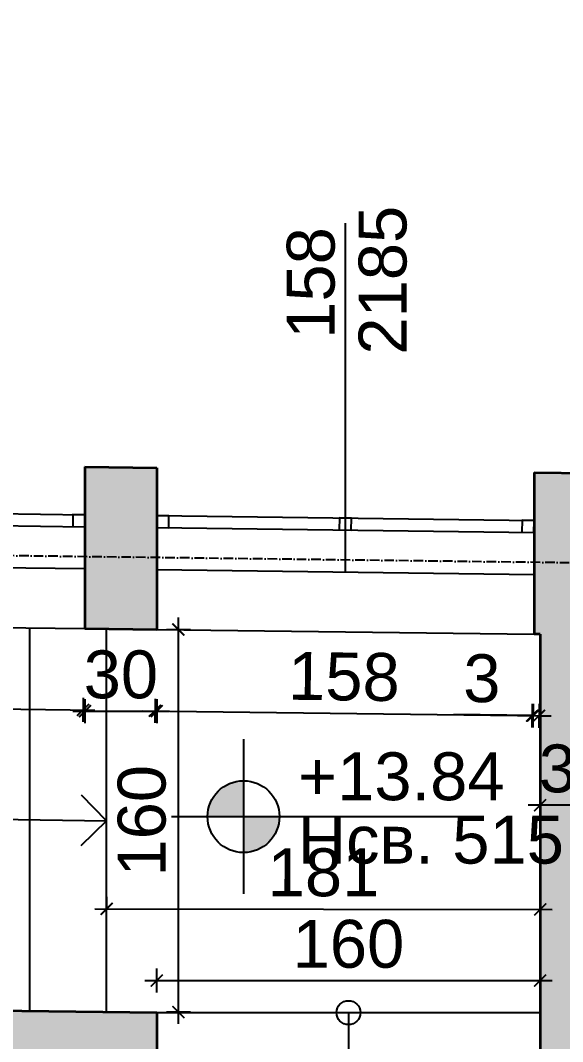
# Model space of a CAD drawing. Header units: inches. Extents: x -72385 to 39588, y -6525 to 66685.
# Drawn here: x -46186.8 to -45960.5, y 2829.1 to 3255.5 of the extents above; entities that cross this region are included whole.
import ezdxf

# ---------------------------------------------------------------- set-up
doc = ezdxf.new("R2010")
doc.units = ezdxf.units.IN
doc.header["$MEASUREMENT"] = 0
doc.linetypes.add('DashDot', pattern=[0.6, 0.4, -0.1, 0, -0.1])
for name, color, linetype, lineweight in [('Изгледни линии', 253, 'Continuous', 25), ('Надписи Hсв', 252, 'Continuous', 25), ('Надписи коти външни', 252, 'Continuous', 25), ('Надписи коти вътрешни', 252, 'Continuous', 25), ('Надписи нива', 252, 'Continuous', 25), ('Надписи прозорци', 252, 'Continuous', 25), ('Оси', 252, 'DashDot', 25), ('Прозорци', 251, 'Continuous', 25), ('Разрезни линии', 7, 'Continuous', 35), ('Щрих стени', 254, 'Continuous', 25)]:
    doc.layers.add(name, color=color, linetype=linetype, lineweight=lineweight)
doc.styles.add('Arial Regular', font='arial.ttf')
doc.styles.get("Standard").update_dxf_attribs({"font": 'arial.ttf'})
doc.dimstyles.new('Annotative', dxfattribs={"dimscale": 0, "dimtxt": 20, "dimasz": 5, "dimexe": 5, "dimexo": 5, "dimgap": 5, "dimtad": 1, "dimdec": 0, "dimzin": 0, "dimdsep": 46, "dimtxsty": 'Standard', "dimblk": 'ARCHTICK', "dimcen": 5, "dimdle": 5, "dimadec": 0, "dimazin": 0, "dimtfac": 1, "dimtdec": 0, "dimtofl": 0, "dimtmove": 0, "dimatfit": 3, "dimldrblk": 'ARCHTICK', "dimfxl": 5, "dimfxlon": 1, "dimtolj": 1, "dimtzin": 0, "dimarcsym": 1})

# ---------------------------------------------------------------- blocks, each defined once
blk = doc.blocks.new('_ArchTick')
at = {"color": 0, "linetype": 'ByBlock', "const_width": 0.15}
blk.add_lwpolyline([(-0.5, -0.5), (0.5, 0.5)], dxfattribs=at)
blk = doc.blocks.new('*D2310')
at = {"layer": 'Defpoints', "color": 0, "ltscale": 50, "transparency": 16777216}
for p in [(-46349.84, 3034.02), (-46159.84, 3031.6), (-46160.65, 2967.6)]:
    blk.add_point(p, dxfattribs=at)
at = {"layer": 'Надписи коти вътрешни', "color": 0, "lineweight": -2, "ltscale": 50, "transparency": 16777216}
for p, q in [((-46350.59, 2975.02), (-46350.72, 2965.02)), ((-46160.59, 2972.6), (-46160.72, 2962.6)), ((-46355.65, 2970.08), (-46155.65, 2967.54))]:
    blk.add_line(p, q, dxfattribs=at)
at = {"layer": 'Надписи коти вътрешни', "color": 0, "lineweight": -2, "ltscale": 50, "transparency": 16777216, "xscale": 5, "yscale": 5, "zscale": 5}
for p, rotation in [((-46350.65, 2970.02), 179.2706286525462), ((-46160.65, 2967.6), 359.2706286525462)]:
    blk.add_blockref('_ArchTick', p, dxfattribs=dict(at, rotation=rotation))
at = {"layer": 'Надписи коти вътрешни', "color": 0, "ltscale": 50, "transparency": 16777216, "insert": (-46255.46, 2984.02), "char_height": 20, "attachment_point": 5, "rotation": 359.2706}
blk.add_mtext('\\A1;190', dxfattribs=at)
blk = doc.blocks.new('*D2306')
at = {"layer": 'Defpoints', "color": 0, "ltscale": 50, "transparency": 16777216}
for p in [(-46129.84, 3031.22), (-45972.34, 3029.21), (-45973.15, 2965.21)]:
    blk.add_point(p, dxfattribs=at)
at = {"layer": 'Надписи коти вътрешни', "color": 0, "lineweight": -2, "ltscale": 50, "transparency": 16777216}
for p, q in [((-46130.59, 2972.22), (-46130.72, 2962.22)), ((-45973.09, 2970.21), (-45973.22, 2960.21)), ((-46135.65, 2967.28), (-45968.15, 2965.15))]:
    blk.add_line(p, q, dxfattribs=at)
at = {"layer": 'Надписи коти вътрешни', "color": 0, "lineweight": -2, "ltscale": 50, "transparency": 16777216, "xscale": 5, "yscale": 5, "zscale": 5}
for p, rotation in [((-46130.65, 2967.22), 179.2706286525448), ((-45973.15, 2965.21), 359.2706286525448)]:
    blk.add_blockref('_ArchTick', p, dxfattribs=dict(at, rotation=rotation))
at = {"layer": 'Надписи коти вътрешни', "color": 0, "ltscale": 50, "transparency": 16777216, "insert": (-46051.71, 2981.43), "char_height": 20, "attachment_point": 5, "rotation": 359.2706}
blk.add_mtext('\\A1;158', dxfattribs=at)
blk = doc.blocks.new('*D2307')
at = {"layer": 'Defpoints', "color": 0, "ltscale": 50, "transparency": 16777216}
for p in [(-46159.84, 3001.61), (-46129.84, 3001.21), (-46129.84, 2967.1)]:
    blk.add_point(p, dxfattribs=at)
at = {"layer": 'Надписи коти вътрешни', "color": 0, "lineweight": -2, "ltscale": 50, "transparency": 16777216}
for p, q in [((-46159.84, 2972.1), (-46159.84, 2962.1)), ((-46129.84, 2972.1), (-46129.84, 2962.1)), ((-46164.84, 2967.1), (-46124.84, 2967.1))]:
    blk.add_line(p, q, dxfattribs=at)
at = {"layer": 'Надписи коти вътрешни', "color": 0, "lineweight": -2, "ltscale": 50, "transparency": 16777216, "xscale": 5, "yscale": 5, "zscale": 5, "rotation": 180}
blk.add_blockref('_ArchTick', (-46159.84, 2967.1), dxfattribs=at)
at = {"layer": 'Надписи коти вътрешни', "color": 0, "lineweight": -2, "ltscale": 50, "transparency": 16777216, "xscale": 5, "yscale": 5, "zscale": 5}
blk.add_blockref('_ArchTick', (-46129.84, 2967.1), dxfattribs=at)
at = {"layer": 'Надписи коти вътрешни', "color": 0, "ltscale": 50, "transparency": 16777216, "insert": (-46144.84, 2982.31), "char_height": 20, "attachment_point": 5}
blk.add_mtext('\\A1;30', dxfattribs=at)
blk = doc.blocks.new('*D2308')
at = {"layer": 'Defpoints', "color": 0, "ltscale": 50, "transparency": 16777216}
for p in [(-45972.34, 2999.21), (-45969.84, 2999.18), (-45972.77, 2965.21)]:
    blk.add_point(p, dxfattribs=at)
at = {"layer": 'Надписи коти вътрешни', "color": 0, "lineweight": -2, "ltscale": 50, "transparency": 16777216}
for p, q in [((-45972.71, 2970.21), (-45972.83, 2960.21)), ((-45970.21, 2970.18), (-45970.33, 2960.18)), ((-45972.77, 2965.21), (-46005.86, 2965.63)), ((-45970.27, 2965.18), (-45965.27, 2965.11))]:
    blk.add_line(p, q, dxfattribs=at)
at = {"layer": 'Надписи коти вътрешни', "color": 0, "lineweight": -2, "ltscale": 50, "transparency": 16777216, "xscale": 5, "yscale": 5, "zscale": 5}
for p, rotation in [((-45972.77, 2965.21), 359.2706286525879), ((-45970.27, 2965.18), 179.2706286525879)]:
    blk.add_blockref('_ArchTick', p, dxfattribs=dict(at, rotation=rotation))
at = {"layer": 'Надписи коти вътрешни', "color": 0, "ltscale": 50, "transparency": 16777216, "insert": (-45994.12, 2980.7), "char_height": 20, "attachment_point": 5, "rotation": 359.2706}
blk.add_mtext('\\A1;3', dxfattribs=at)
blk = doc.blocks.new('*D2327')
at = {"layer": 'Defpoints', "color": 0, "ltscale": 50, "transparency": 16777216}
for p in [(-45969.84, 2854.6), (-46129.84, 2841.2), (-45969.84, 2841.2)]:
    blk.add_point(p, dxfattribs=at)
at = {"layer": 'Надписи коти вътрешни', "color": 0, "lineweight": -2, "ltscale": 50, "transparency": 16777216}
for p, q in [((-46129.84, 2849.6), (-46129.84, 2859.6)), ((-45969.84, 2849.6), (-45969.84, 2859.6)), ((-46134.84, 2854.6), (-45964.84, 2854.6))]:
    blk.add_line(p, q, dxfattribs=at)
at = {"layer": 'Надписи коти вътрешни', "color": 0, "lineweight": -2, "ltscale": 50, "transparency": 16777216, "xscale": 5, "yscale": 5, "zscale": 5, "rotation": 180}
blk.add_blockref('_ArchTick', (-46129.84, 2854.6), dxfattribs=at)
at = {"layer": 'Надписи коти вътрешни', "color": 0, "lineweight": -2, "ltscale": 50, "transparency": 16777216, "xscale": 5, "yscale": 5, "zscale": 5}
blk.add_blockref('_ArchTick', (-45969.84, 2854.6), dxfattribs=at)
at = {"layer": 'Надписи коти вътрешни', "color": 0, "ltscale": 50, "transparency": 16777216, "insert": (-46049.84, 2869.81), "char_height": 20, "attachment_point": 5}
blk.add_mtext('\\A1;160', dxfattribs=at)
blk = doc.blocks.new('*D2328')
at = {"layer": 'Defpoints', "color": 0, "ltscale": 50, "transparency": 16777216}
for p in [(-46150.84, 3001.17), (-46120.83, 3001.17), (-46150.84, 2841.47)]:
    blk.add_point(p, dxfattribs=at)
at = {"layer": 'Надписи коти вътрешни', "color": 0, "lineweight": -2, "ltscale": 50, "transparency": 16777216}
for p, q in [((-46120.83, 2836.47), (-46120.83, 3006.17)), ((-46125.83, 3001.17), (-46115.83, 3001.17)), ((-46125.83, 2841.47), (-46115.83, 2841.47))]:
    blk.add_line(p, q, dxfattribs=at)
at = {"layer": 'Надписи коти вътрешни', "color": 0, "lineweight": -2, "ltscale": 50, "transparency": 16777216, "xscale": 5, "yscale": 5, "zscale": 5}
for p, rotation in [((-46120.83, 3001.17), 90), ((-46120.83, 2841.47), 270)]:
    blk.add_blockref('_ArchTick', p, dxfattribs=dict(at, rotation=rotation))
at = {"layer": 'Надписи коти вътрешни', "color": 0, "ltscale": 50, "transparency": 16777216, "insert": (-46136.04, 2921.32), "char_height": 20, "attachment_point": 5, "rotation": 90}
blk.add_mtext('\\A1;160', dxfattribs=at)
blk = doc.blocks.new('*D4555')
at = {"layer": 'Defpoints', "color": 0, "ltscale": 50, "transparency": 16777216}
for p in [(-45969.77, 2884.31), (-46150.84, 2841.47), (-45969.84, 2841.2)]:
    blk.add_point(p, dxfattribs=at)
at = {"layer": 'Надписи коти вътрешни', "color": 0, "lineweight": -2, "ltscale": 50, "transparency": 16777216}
for p, q in [((-46150.78, 2879.57), (-46150.77, 2889.57)), ((-45969.78, 2879.31), (-45969.77, 2889.31)), ((-46155.77, 2884.58), (-45964.77, 2884.3))]:
    blk.add_line(p, q, dxfattribs=at)
at = {"layer": 'Надписи коти вътрешни', "color": 0, "lineweight": -2, "ltscale": 50, "transparency": 16777216, "xscale": 5, "yscale": 5, "zscale": 5}
for p, rotation in [((-46150.77, 2884.57), 179.9153722951417), ((-45969.77, 2884.31), 359.9153722951417)]:
    blk.add_blockref('_ArchTick', p, dxfattribs=dict(at, rotation=rotation))
at = {"layer": 'Надписи коти вътрешни', "color": 0, "ltscale": 50, "transparency": 16777216, "insert": (-46060.25, 2899.65), "char_height": 20, "attachment_point": 5, "rotation": 359.9154}
blk.add_mtext('\\A1;181', dxfattribs=at)
blk = doc.blocks.new('*D6276')
at = {"layer": 'Defpoints', "color": 0, "ltscale": 50, "transparency": 16777216}
for p in [(-46157.13, 3281.58), (-46349.84, 3071.52), (-46159.84, 3069.1)]:
    blk.add_point(p, dxfattribs=at)
at = {"layer": 'Надписи коти външни', "color": 0, "lineweight": -2, "ltscale": 50, "transparency": 16777216}
for p, q in [((-46347.2, 3279), (-46347.07, 3289)), ((-46352.13, 3284.07), (-46152.13, 3281.52)), ((-46157.2, 3276.59), (-46157.07, 3286.58))]:
    blk.add_line(p, q, dxfattribs=at)
at = {"layer": 'Надписи коти външни', "color": 0, "lineweight": -2, "ltscale": 50, "transparency": 16777216, "xscale": 5, "yscale": 5, "zscale": 5}
for p, rotation in [((-46347.13, 3284), 179.2706286525463), ((-46157.13, 3281.58), 359.2706286525462)]:
    blk.add_blockref('_ArchTick', p, dxfattribs=dict(at, rotation=rotation))
at = {"layer": 'Надписи коти външни', "color": 0, "ltscale": 50, "transparency": 16777216, "insert": (-46251.94, 3298), "char_height": 20, "attachment_point": 5, "rotation": 359.2706}
blk.add_mtext('\\A1;190', dxfattribs=at)
blk = doc.blocks.new('*D6277')
at = {"layer": 'Defpoints', "color": 0, "ltscale": 50, "transparency": 16777216}
for p in [(-46127.13, 3281.2), (-46159.84, 3069.1), (-46129.84, 3068.72)]:
    blk.add_point(p, dxfattribs=at)
at = {"layer": 'Надписи коти външни', "color": 0, "lineweight": -2, "ltscale": 50, "transparency": 16777216}
for p, q in [((-46157.2, 3276.59), (-46157.07, 3286.58)), ((-46127.2, 3276.2), (-46127.07, 3286.2)), ((-46162.13, 3281.65), (-46122.13, 3281.14))]:
    blk.add_line(p, q, dxfattribs=at)
at = {"layer": 'Надписи коти външни', "color": 0, "lineweight": -2, "ltscale": 50, "transparency": 16777216, "xscale": 5, "yscale": 5, "zscale": 5}
for p, rotation in [((-46157.13, 3281.58), 179.2706286525466), ((-46127.13, 3281.2), 359.2706286525466)]:
    blk.add_blockref('_ArchTick', p, dxfattribs=dict(at, rotation=rotation))
at = {"layer": 'Надписи коти външни', "color": 0, "ltscale": 50, "transparency": 16777216, "insert": (-46141.94, 3296.61), "char_height": 20, "attachment_point": 5, "rotation": 359.2706}
blk.add_mtext('\\A1;30', dxfattribs=at)
blk = doc.blocks.new('*D6278')
at = {"layer": 'Defpoints', "color": 0, "ltscale": 50, "transparency": 16777216}
for p in [(-45969.63, 3279.2), (-46129.84, 3068.72), (-45972.34, 3066.72)]:
    blk.add_point(p, dxfattribs=at)
at = {"layer": 'Надписи коти външни', "color": 0, "lineweight": -2, "ltscale": 50, "transparency": 16777216}
for p, q in [((-46127.2, 3276.2), (-46127.07, 3286.2)), ((-45969.7, 3274.2), (-45969.57, 3284.2)), ((-46132.13, 3281.27), (-45964.63, 3279.13))]:
    blk.add_line(p, q, dxfattribs=at)
at = {"layer": 'Надписи коти външни', "color": 0, "lineweight": -2, "ltscale": 50, "transparency": 16777216, "xscale": 5, "yscale": 5, "zscale": 5}
for p, rotation in [((-46127.13, 3281.2), 179.2706286525469), ((-45969.63, 3279.2), 359.2706286525469)]:
    blk.add_blockref('_ArchTick', p, dxfattribs=dict(at, rotation=rotation))
at = {"layer": 'Надписи коти външни', "color": 0, "ltscale": 50, "transparency": 16777216, "insert": (-46048.19, 3295.41), "char_height": 20, "attachment_point": 5, "rotation": 359.2706}
blk.add_mtext('\\A1;158', dxfattribs=at)
blk = doc.blocks.new('*D6279')
at = {"layer": 'Defpoints', "color": 0, "ltscale": 50, "transparency": 16777216}
for p in [(-45934.63, 3278.75), (-45972.34, 3066.72), (-45937.34, 3066.27)]:
    blk.add_point(p, dxfattribs=at)
at = {"layer": 'Надписи коти външни', "color": 0, "lineweight": -2, "ltscale": 50, "transparency": 16777216}
for p, q in [((-45969.7, 3274.2), (-45969.57, 3284.2)), ((-45934.7, 3273.75), (-45934.57, 3283.75)), ((-45974.63, 3279.26), (-45929.63, 3278.69))]:
    blk.add_line(p, q, dxfattribs=at)
at = {"layer": 'Надписи коти външни', "color": 0, "lineweight": -2, "ltscale": 50, "transparency": 16777216, "xscale": 5, "yscale": 5, "zscale": 5}
for p, rotation in [((-45969.63, 3279.2), 179.2706286525403), ((-45934.63, 3278.75), 359.2706286525403)]:
    blk.add_blockref('_ArchTick', p, dxfattribs=dict(at, rotation=rotation))
at = {"layer": 'Надписи коти външни', "color": 0, "ltscale": 50, "transparency": 16777216, "insert": (-45951.94, 3294.19), "char_height": 20, "attachment_point": 5, "rotation": 359.2706}
blk.add_mtext('\\A1;35', dxfattribs=at)
blk = doc.blocks.new('*D6454')
at = {"layer": 'Defpoints', "color": 0, "ltscale": 50, "transparency": 16777216}
for p in [(-40218.1, 3305.99), (-52317.34, 3127.49), (-40222.34, 2973.51)]:
    blk.add_point(p, dxfattribs=at)
at = {"layer": 'Надписи коти външни', "color": 0, "lineweight": -2, "ltscale": 50, "transparency": 16777216}
for p, q in [((-52313.17, 3454.96), (-52313.04, 3464.96)), ((-52318.1, 3460.03), (-40213.11, 3305.92)), ((-40218.17, 3300.99), (-40218.04, 3310.99))]:
    blk.add_line(p, q, dxfattribs=at)
at = {"layer": 'Надписи коти външни', "color": 0, "lineweight": -2, "ltscale": 50, "transparency": 16777216, "xscale": 5, "yscale": 5, "zscale": 5}
for p, rotation in [((-52313.1, 3459.96), 179.2706286525472), ((-40218.1, 3305.99), 359.2706286525473)]:
    blk.add_blockref('_ArchTick', p, dxfattribs=dict(at, rotation=rotation))
at = {"layer": 'Надписи коти външни', "color": 0, "ltscale": 50, "transparency": 16777216, "insert": (-46265.41, 3398.18), "char_height": 20, "attachment_point": 5, "rotation": 359.2706}
blk.add_mtext('\\A1;12095', dxfattribs=at)
blk = doc.blocks.new('*D8020')
at = {"layer": 'Defpoints', "color": 0, "ltscale": 10, "transparency": 16777216}
for p in [(-45969.84, 2936.46), (-45939.84, 2936.46), (-45969.84, 2927.82)]:
    blk.add_point(p, dxfattribs=at)
at = {"layer": 'Надписи коти вътрешни', "color": 0, "lineweight": -2, "ltscale": 10, "transparency": 16777216}
for p, q in [((-45969.84, 2931.46), (-45969.84, 2922.82)), ((-45939.84, 2931.46), (-45939.84, 2922.82)), ((-45934.84, 2927.82), (-45974.84, 2927.82))]:
    blk.add_line(p, q, dxfattribs=at)
at = {"layer": 'Надписи коти вътрешни', "color": 0, "lineweight": -2, "ltscale": 10, "transparency": 16777216, "xscale": 5, "yscale": 5, "zscale": 5, "rotation": 180}
blk.add_blockref('_ArchTick', (-45969.84, 2927.82), dxfattribs=at)
at = {"layer": 'Надписи коти вътрешни', "color": 0, "lineweight": -2, "ltscale": 10, "transparency": 16777216, "xscale": 5, "yscale": 5, "zscale": 5}
blk.add_blockref('_ArchTick', (-45939.84, 2927.82), dxfattribs=at)
at = {"layer": 'Надписи коти вътрешни', "color": 0, "ltscale": 10, "transparency": 16777216, "insert": (-45954.84, 2943.04), "char_height": 20, "attachment_point": 5}
blk.add_mtext('\\A1;30', dxfattribs=at)

msp = doc.modelspace()

# ---------------------------------------------------------------- hatches: boundary and pattern name
at = {"layer": 'Надписи нива', "ltscale": 50}
h = msp.add_hatch(color=256, dxfattribs=at)
h.dxf.hatch_style = 1
h.paths.add_polyline_path([(-46093.65, 2908.04, 0.414214), (-46078.65, 2923.04), (-46093.65, 2923.04)])
h.paths.add_polyline_path([(-46093.65, 2923.04), (-46093.65, 2938.04, 0.414214), (-46108.65, 2923.04)])
at = {"layer": 'Щрих стени', "ltscale": 10}
h = msp.add_hatch(color=256, dxfattribs=at)
h.dxf.hatch_style = 1
h.paths.add_polyline_path([(-47202.34, 2224.8), (-47139.84, 2224.01), (-47139.84, 2429.03), (-47039.84, 2427.75), (-47039.84, 2457.75), (-47139.84, 2459.03), (-47139.84, 3016.57), (-47137.34, 3016.54), (-47137.34, 3061.54), (-47202.34, 3062.37)])
h.paths.add_polyline_path([(-46749.84, 2424.06), (-46749.84, 2454.06), (-46839.84, 2455.21), (-46839.84, 3022.75), (-46837.34, 3022.72), (-46837.34, 3057.73), (-46872.34, 3058.17), (-46872.34, 3023.17), (-46869.84, 3023.14), (-46869.84, 2455.59), (-46939.84, 2456.48), (-46939.84, 2426.48)])
h.paths.add_polyline_path([(-46539.84, 2421.39), (-46539.84, 3006.43), (-46537.34, 3006.4), (-46537.34, 3073.91), (-46572.34, 3074.35), (-46572.34, 3006.85), (-46569.84, 3006.82), (-46569.84, 2471.77), (-46589.84, 2472.03), (-46589.84, 2452.03), (-46649.84, 2452.79), (-46649.84, 2422.79)])
h.paths.add_polyline_path([(-46349.84, 2448.97), (-46349.84, 2814), (-46159.84, 2811.58), (-46159.84, 2446.55), (-46179.84, 2446.81), (-46179.84, 2416.8), (-46129.84, 2416.17), (-46129.84, 2841.2), (-46379.84, 2844.38), (-46379.84, 2419.35), (-46339.84, 2418.84), (-46339.84, 2448.84)])
h.paths.add_polyline_path([(-46379.84, 3004.4), (-46349.84, 3004.02), (-46349.84, 3071.52), (-46379.84, 3071.9)])
h.paths.add_polyline_path([(-46129.84, 3068.72), (-46159.84, 3069.1), (-46159.84, 3001.6), (-46129.84, 3001.21)])
h.paths.add_polyline_path([(-45937.34, 3066.27), (-45972.34, 3066.72), (-45972.34, 2999.21), (-45969.84, 2999.18), (-45969.84, 2414.13), (-45909.84, 2413.37), (-45909.84, 2443.37), (-45919.84, 2443.5), (-45919.84, 2463.5), (-45939.84, 2463.75), (-45939.84, 2563.76), (-45909.84, 2563.38), (-45909.84, 2578.38), (-45939.84, 2578.76), (-45939.84, 2668.77), (-45804.84, 2667.05), (-45804.84, 2577.04), (-45809.84, 2577.11), (-45809.84, 2562.11), (-45804.84, 2562.04), (-45804.84, 2442.03), (-45809.84, 2442.1), (-45809.84, 2412.09), (-45779.84, 2411.71), (-45779.84, 2441.71), (-45789.84, 2441.84), (-45789.84, 2666.86), (-45779.84, 2666.73), (-45779.84, 2681.73), (-45939.84, 2683.77), (-45939.84, 2998.8), (-45937.34, 2998.76)])
h.paths.add_polyline_path([(-45669.84, 2680.33), (-45679.84, 2680.46), (-45679.84, 2665.46), (-45669.84, 2665.33), (-45669.84, 2440.31), (-45679.84, 2440.44), (-45679.84, 2410.44), (-45549.84, 2408.78), (-45549.84, 2438.79), (-45639.84, 2439.93), (-45639.84, 3007.48), (-45637.34, 3007.45), (-45637.34, 3042.45), (-45672.34, 3042.89), (-45672.34, 3007.89), (-45669.84, 3007.86)])
h.paths.add_polyline_path([(-45449.84, 2437.51), (-45449.84, 2407.51), (-45369.84, 2406.49), (-45369.84, 2366.49), (-45339.84, 2366.11), (-45339.84, 2418.61), (-45319.84, 2418.36), (-45319.84, 2443.36), (-45339.84, 2443.61), (-45339.84, 2993.66), (-45337.34, 2993.63), (-45337.34, 3038.63), (-45372.34, 3039.08), (-45372.34, 2994.07), (-45369.84, 2994.04), (-45369.84, 2436.49)])
h.paths.add_polyline_path([(-45369.84, 1736.44), (-45429.84, 1737.2), (-45429.84, 1607.19), (-45369.84, 1606.43), (-45369.84, 1248.9), (-45372.34, 1248.93), (-45372.34, 1203.93), (-45337.34, 1203.48), (-45337.34, 1248.48), (-45339.84, 1248.52), (-45339.84, 1798.56), (-45319.84, 1798.31), (-45319.84, 1828.31), (-45339.84, 1828.56), (-45339.84, 1978.58), (-45314.84, 1978.26), (-45314.84, 1983.26), (-45339.84, 1983.58), (-45339.84, 2026.08), (-45369.84, 2026.46), (-45369.84, 1846.45), (-45389.84, 1846.7), (-45389.84, 1836.7), (-45449.84, 1837.46), (-45449.84, 1807.46), (-45369.84, 1806.44)])
h.paths.add_polyline_path([(-45669.84, 1242.72), (-45672.34, 1242.75), (-45672.34, 1207.75), (-45637.34, 1207.3), (-45637.34, 1242.3), (-45639.84, 1242.33), (-45639.84, 1809.88), (-45549.84, 1808.74), (-45549.84, 1838.74), (-46049.84, 1845.1), (-46049.84, 1815.1), (-45669.84, 1810.26)])
h.paths.add_polyline_path([(-46572.34, 1821.75), (-46572.34, 1796.75), (-46537.34, 1796.3), (-46537.34, 1821.31), (-46149.84, 1816.37), (-46149.84, 1846.38), (-46649.84, 1852.74), (-46649.84, 1822.74)])
h.paths.add_polyline_path([(-46839.84, 1825.16), (-46749.84, 1824.01), (-46749.84, 1854.01), (-46949.84, 1856.56), (-46949.84, 1826.56), (-46869.84, 1825.54), (-46869.84, 1257.99), (-46872.34, 1258.03), (-46872.34, 1223.02), (-46837.34, 1222.58), (-46837.34, 1257.58), (-46839.84, 1257.61)])
h.paths.add_polyline_path([(-47139.84, 1828.98), (-47049.84, 1827.83), (-47049.84, 1857.83), (-47119.84, 1858.72), (-47119.84, 1868.73), (-47139.84, 1868.98), (-47139.84, 2064), (-47202.34, 2064.79), (-47202.34, 1849.77), (-47212.34, 1849.9), (-47212.34, 1829.9), (-47202.34, 1829.77), (-47202.34, 1227.22), (-47137.34, 1226.4), (-47137.34, 1271.4), (-47139.84, 1271.43)])
h.paths.add_polyline_path([(-46537.34, 1218.76), (-46537.34, 1253.76), (-46572.34, 1254.21), (-46572.34, 1219.2)])
h.paths.add_polyline_path([(-46272.34, 1215.38), (-46237.34, 1214.94), (-46237.34, 1299.95), (-46272.34, 1300.39)])
h.paths.add_polyline_path([(-45972.34, 1246.57), (-45972.34, 1211.56), (-45937.34, 1211.12), (-45937.34, 1246.12)], flags=17)

# ---------------------------------------------------------------- linework, layer by layer
at = {"layer": 'Изгледни линии', "ltscale": 50}
for p, q in [((-46349.84, 3029.02), (-46159.84, 3026.6)), ((-46129.84, 3026.22), (-45972.34, 3024.21)), ((-46349.84, 3004.02), (-46159.84, 3001.6)), ((-46182.84, 2841.88), (-46182.84, 3001.89)), ((-46150.84, 2841.47), (-46150.84, 3001.17)), ((-46129.84, 3001.21), (-45972.34, 2999.21)), ((-46129.84, 2841.2), (-45969.84, 2841.2))]:
    msp.add_line(p, q, dxfattribs=at)
at = {"layer": 'Надписи нива', "ltscale": 50}
for p, q in [((-46093.65, 2955.37), (-46093.65, 2890.85)), ((-46150.84, 2921.32), (-46161.3, 2932.07)), ((-46374.84, 2924.33), (-46150.84, 2921.32)), ((-46150.84, 2921.32), (-46161.59, 2910.86)), ((-46123.65, 2923.04), (-45993.65, 2923.04)), ((-46049.84, 2841.2), (-46049.84, 2425.2))]:
    msp.add_line(p, q, dxfattribs=at)
for centre, radius in [((-46093.65, 2923.04), 15), ((-46049.84, 2841.2), 5)]:
    msp.add_circle(centre, radius, dxfattribs=at)
at = {"layer": 'Надписи прозорци', "ltscale": 50}
msp.add_line((-46051.09, 3025.21), (-46051.09, 3170.87), dxfattribs=at)
at = {"layer": 'Оси', "ltscale": 10}
msp.add_line((-39839.84, 2951.14), (-52699.84, 3114.86), dxfattribs=at)
at = {"layer": 'Прозорци', "ltscale": 50}
for p, q in [((-46349.84, 3051.52), (-46159.84, 3049.1)), ((-46129.84, 3048.72), (-45972.34, 3046.71)), ((-46349.9, 3046.52), (-46159.9, 3044.1)), ((-46129.9, 3043.72), (-45972.34, 3041.71))]:
    msp.add_line(p, q, dxfattribs=at)
for points in [[(-46164.9, 3044.16), (-46159.9, 3044.1), (-46159.84, 3049.1), (-46164.84, 3049.16), (-46164.9, 3044.16)], [(-46129.84, 3043.72), (-46124.84, 3043.65), (-46124.77, 3048.65), (-46129.77, 3048.72), (-46129.84, 3043.72)], [(-46053.65, 3042.75), (-46048.65, 3042.68), (-46048.59, 3047.68), (-46053.59, 3047.75), (-46053.65, 3042.75)], [(-45977.4, 3041.78), (-45972.4, 3041.71), (-45972.34, 3046.71), (-45977.34, 3046.78), (-45977.4, 3041.78)]]:
    msp.add_lwpolyline(points, dxfattribs=at)
at = {"layer": 'Разрезни линии', "ltscale": 50}
for p, q in [((-46159.84, 3069.1), (-46159.84, 3001.6)), ((-46159.84, 3069.1), (-46129.84, 3068.72)), ((-46129.84, 3068.72), (-46129.84, 3001.21)), ((-45972.34, 3066.72), (-45937.34, 3066.27)), ((-45972.34, 3066.72), (-45972.34, 2999.21)), ((-46159.84, 3001.6), (-46129.84, 3001.21)), ((-45969.84, 2999.18), (-45972.34, 2999.21)), ((-45969.84, 2999.18), (-45969.84, 2414.13)), ((-46379.84, 2844.38), (-46129.84, 2841.2)), ((-46129.84, 2841.2), (-46129.84, 2416.17))]:
    msp.add_line(p, q, dxfattribs=at)

# ---------------------------------------------------------------- texts
at = {"layer": 'Надписи Hсв', "ltscale": 100, "insert": (-46071.01, 2923.43), "char_height": 20, "width": 180.4891, "attachment_point": 1, "style": 'Arial Regular'}
msp.add_mtext('\\pxt8;Hсв. 515', dxfattribs=at)
at = {"layer": 'Надписи нива', "ltscale": 100, "insert": (-46070.89, 2949.89), "char_height": 20, "width": 180.4891, "attachment_point": 1, "style": 'Arial Regular'}
msp.add_mtext('+13.84', dxfattribs=at)
at = {"layer": 'Надписи прозорци', "ltscale": 100, "char_height": 20, "width": 180.4891, "attachment_point": 1, "rotation": 90, "style": 'Arial Regular'}
for s, insert in [('2185', (-46045.6, 3115.96)), ('158', (-46075.6, 3122.57))]:
    msp.add_mtext(s, dxfattribs=dict(at, insert=insert))

# ---------------------------------------------------------------- dimensions: what is measured, and where the dimension line sits
at = {"layer": 'Надписи коти външни', "ltscale": 50}
dim = msp.add_aligned_dim(p1=(-52317.34, 3127.49), p2=(-40222.34, 2973.51), distance=332.5, text='12095', dimstyle='Annotative', override={"dimscale": 0, "dimtix": 0, "dimtofl": 0, "dimtmove": 0, "dimatfit": 3}, dxfattribs=at)
dim.commit()
dim.dimension.update_dxf_attribs({"geometry": '*D6454', "text_midpoint": (-46265.41, 3398.18)})
for p1, p2, picture, middle in [((-46349.84, 3071.52), (-46159.84, 3069.1), '*D6276', (-46251.94, 3298)), ((-46129.84, 3068.72), (-45972.34, 3066.72), '*D6278', (-46048.19, 3295.41))]:
    dim = msp.add_aligned_dim(p1=p1, p2=p2, distance=212.5, dimstyle='Annotative', override={"dimscale": 0, "dimtix": 0, "dimtofl": 0, "dimtmove": 0, "dimatfit": 3}, dxfattribs=at)
    dim.commit()
    dim.dimension.update_dxf_attribs({"geometry": picture, "text_midpoint": middle})
for base, p1, p2, picture, middle in [((-46127.13, 3281.2), (-46159.84, 3069.1), (-46129.84, 3068.72), '*D6277', (-46142.13, 3281.39)), ((-45934.63, 3278.75), (-45972.34, 3066.72), (-45937.34, 3066.27), '*D6279', (-45952.13, 3278.98))]:
    dim = msp.add_linear_dim(base=base, p1=p1, p2=p2, angle=359.2706, dimstyle='Annotative', override={"dimscale": 0, "dimtix": 0, "dimtofl": 0, "dimtmove": 0, "dimatfit": 3}, dxfattribs=at)
    dim.commit()
    dim.dimension.update_dxf_attribs({"geometry": picture, "text_midpoint": middle, "dimtype": 129})
at = {"layer": 'Надписи коти вътрешни', "ltscale": 50}
for p1, p2, distance, picture, middle in [((-46349.84, 3034.02), (-46159.84, 3031.6), -64, '*D2310', (-46255.46, 2984.02)), ((-46129.84, 3031.22), (-45972.34, 3029.21), -64, '*D2306', (-46051.71, 2981.43)), ((-45969.84, 2999.18), (-45972.34, 2999.21), 34, '*D2308', (-45994.12, 2980.7)), ((-46150.84, 2841.47), (-45969.84, 2841.2), 43.1, '*D4555', (-46060.25, 2899.65))]:
    dim = msp.add_aligned_dim(p1=p1, p2=p2, distance=distance, dimstyle='Annotative', override={"dimscale": 0, "dimtix": 0, "dimtofl": 0, "dimtmove": 0, "dimatfit": 3}, dxfattribs=at)
    dim.commit()
    dim.dimension.update_dxf_attribs({"geometry": picture, "text_midpoint": middle})
dim = msp.add_linear_dim(base=(-46120.83, 3001.17), p1=(-46150.84, 2841.47), p2=(-46150.84, 3001.17), angle=90, dimstyle='Annotative', override={"dimscale": 0, "dimtix": 0, "dimtofl": 0, "dimtmove": 0, "dimatfit": 3}, dxfattribs=at)
dim.commit()
dim.dimension.update_dxf_attribs({"geometry": '*D2328', "text_midpoint": (-46136.04, 2921.32)})
dim = msp.add_linear_dim(base=(-46129.84, 2967.1), p1=(-46159.84, 3001.61), p2=(-46129.84, 3001.21), dimstyle='Annotative', override={"dimscale": 0, "dimtix": 0, "dimtofl": 0, "dimtmove": 0, "dimatfit": 3}, dxfattribs=at)
dim.commit()
dim.dimension.update_dxf_attribs({"geometry": '*D2307', "text_midpoint": (-46144.84, 2967.1), "dimtype": 128})
at = {"layer": 'Надписи коти вътрешни', "ltscale": 10}
dim = msp.add_linear_dim(base=(-45969.84, 2927.82), p1=(-45939.84, 2936.46), p2=(-45969.84, 2936.46), angle=180, dimstyle='Annotative', override={"dimscale": 0, "dimtix": 0, "dimtofl": 0, "dimtmove": 0, "dimatfit": 3}, dxfattribs=at)
dim.commit()
dim.dimension.update_dxf_attribs({"geometry": '*D8020', "text_midpoint": (-45954.84, 2927.82), "dimtype": 129})
at = {"layer": 'Надписи коти вътрешни', "ltscale": 50}
dim = msp.add_linear_dim(base=(-45969.84, 2854.6), p1=(-46129.84, 2841.2), p2=(-45969.84, 2841.2), dimstyle='Annotative', override={"dimscale": 0, "dimtix": 0, "dimtofl": 0, "dimtmove": 0, "dimatfit": 3}, dxfattribs=at)
dim.commit()
dim.dimension.update_dxf_attribs({"geometry": '*D2327', "text_midpoint": (-46049.84, 2869.81)})

doc.saveas('drawing.dxf')
